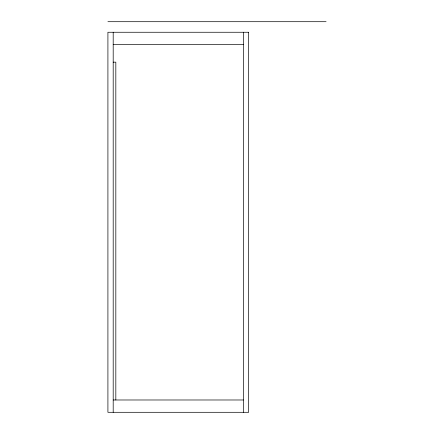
<?xml version="1.0" encoding="UTF-8"?>
<svg xmlns="http://www.w3.org/2000/svg" width="434" height="434" viewBox="0 0 434 434"><rect width="100%" height="100%" fill="white"/><g stroke="black" fill="none" stroke-linecap="round" stroke-linejoin="round"><path stroke-width="0.65" d="M107.914 21.7L326.086 21.7M113.193 44.572L243.393 44.572M113.193 62.165L115.829 62.165L115.829 399.985M113.193 399.985L243.393 399.985M243.393 32.257L243.393 412.3M113.193 32.257L113.193 412.3M248.671 32.257L107.914 32.257L107.914 412.3L248.671 412.3L248.671 32.257"/></g></svg>
